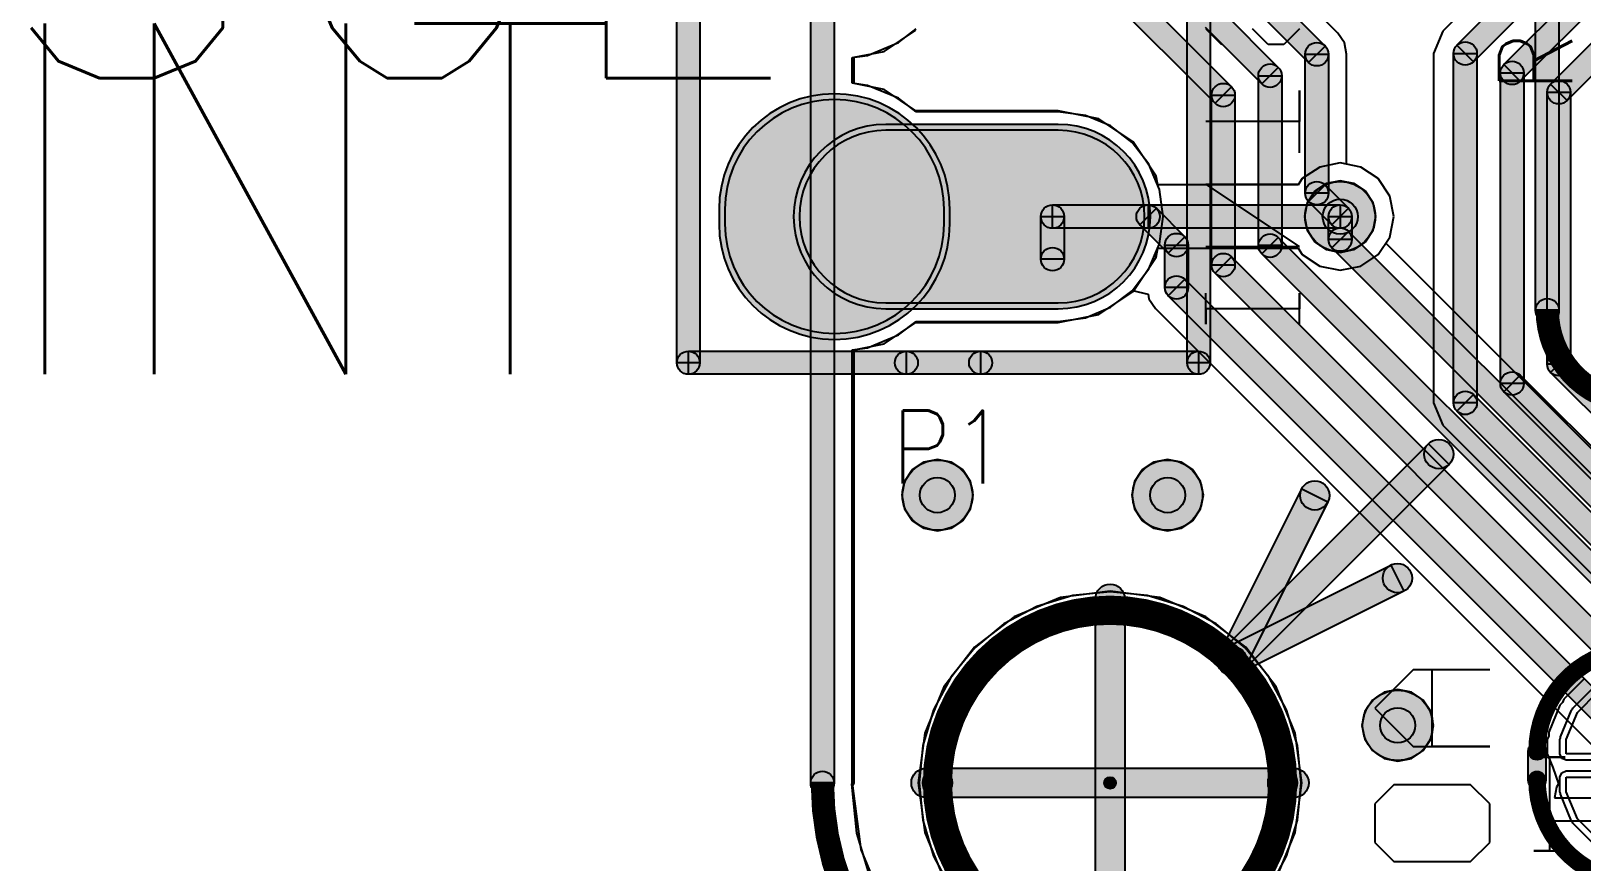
# Model space of a CAD drawing. Header units: millimetres. Extents: x -4 to 157, y -60 to 103.
# Drawn here: x -3.3 to 49.8, y -17.1 to 11.3 of the extents above; entities that cross this region are included whole.
import ezdxf

# ---------------------------------------------------------------- set-up
doc = ezdxf.new("R2010")
doc.units = ezdxf.units.MM
for name, color, linetype, true_color in [('BottomLayer', 5, 'Continuous', 0x0000ff), ('BottomOverlay', 7, 'Continuous', 0x999900), ('BottomSolder', 6, 'Continuous', 0xff00ff), ('KeepOutLayer', 6, 'Continuous', 0xff00ff), ('Mechanical17', 7, 'Continuous', 0x7f7f00), ('Mechanical18', 7, 'Continuous', 0x7f7f00), ('MidLayer1', 7, 'Continuous', 0x7f0000), ('MidLayer2', 7, 'Continuous', 0x3f7f00), ('MultiLayer', 7, 'Continuous', 0xc0c0c0), ('TopLayer', 1, 'Continuous', 0xff0000), ('TopOverlay', 2, 'Continuous', 0xffff00), ('TopSolder', 7, 'Continuous', 0x7f007f)]:
    doc.layers.add(name, color=color, linetype=linetype, true_color=true_color)
doc.styles.add('textstyle18', font='standard')
doc.styles.add('textstyle30', font='standard')
doc.styles.add('textstyle51', font='standard')
doc.styles.add('textstyle54', font='standard')

msp = doc.modelspace()

# ---------------------------------------------------------------- hatches: boundary and pattern name
at = {"layer": 'BottomLayer', "true_color": 0x0000ff}
for points in [[(46.067, 10.295), (45.501, 10.86), (49.038, 14.397), (49.603, 13.831)], [(47.667, 9.632), (47.101, 10.198), (49.9, 12.997), (50.466, 12.431)], [(49.267, 8.969), (48.701, 9.535), (50.763, 11.597), (51.329, 11.031)], [(46.184, -1.372), (45.384, -1.372), (45.384, 10.577), (46.184, 10.577)], [(47.784, -0.71), (46.984, -0.71), (46.984, 9.915), (47.784, 9.915)], [(49.384, -0.047), (48.584, -0.047), (48.584, 9.252), (49.384, 9.252)], [(31.661, 4.6), (31.661, 5.4), (41.504, 5.4), (41.504, 4.6)], [(48.701, -0.33), (49.267, 0.236), (58.837, -9.334), (58.271, -9.9)], [(47.101, -0.993), (47.667, -0.427), (59.11, -11.87), (58.544, -12.435)], [(45.501, -1.655), (46.067, -1.09), (52.023, -7.046), (51.457, -7.611)]]:
    msp.add_hatch(color=5, dxfattribs=at).paths.add_polyline_path(points, flags=0)
h = msp.add_hatch(color=5, dxfattribs=at)
edge = h.paths.add_edge_path(flags=0)
edge.add_arc((45.784, 10.577), 0.4, 0, 360)
h = msp.add_hatch(color=5, dxfattribs=at)
edge = h.paths.add_edge_path(flags=0)
edge.add_arc((45.784, 10.577), 0.4, 0, 360)
h = msp.add_hatch(color=5, dxfattribs=at)
edge = h.paths.add_edge_path(flags=0)
edge.add_arc((47.384, 9.915), 0.4, 0, 360)
h = msp.add_hatch(color=5, dxfattribs=at)
edge = h.paths.add_edge_path(flags=0)
edge.add_arc((47.384, 9.915), 0.4, 0, 360)
h = msp.add_hatch(color=5, dxfattribs=at)
edge = h.paths.add_edge_path(flags=0)
edge.add_arc((48.984, 9.252), 0.4, 0, 360)
h = msp.add_hatch(color=5, dxfattribs=at)
edge = h.paths.add_edge_path(flags=0)
edge.add_arc((48.984, 9.252), 0.4, 0, 360)
h = msp.add_hatch(color=5, dxfattribs=at)
edge = h.paths.add_edge_path(flags=0)
edge.add_arc((24.2, 5.25), 3.75, 0, 180)
edge.add_line((20.45, 5.25), (20.45, 4.75))
edge.add_arc((24.2, 4.75), 3.75, 180, 360)
edge.add_line((27.95, 4.75), (27.95, 5.25))
h = msp.add_hatch(color=5, dxfattribs=at)
edge = h.paths.add_edge_path(flags=0)
edge.add_arc((25.953, 5), 2.953, 90, 270)
edge.add_line((25.953, 2.047), (31.858, 2.047))
edge.add_arc((31.858, 5), 2.953, 270, 450)
edge.add_line((31.858, 7.953), (25.953, 7.953))
h = msp.add_hatch(color=5, dxfattribs=at)
edge = h.paths.add_edge_path(flags=0)
edge.add_arc((41.504, 5), 1.2, 0, 360)
h = msp.add_hatch(color=5, dxfattribs=at)
edge = h.paths.add_edge_path(flags=0)
edge.add_arc((31.661, 5), 0.4, 0, 360)
h = msp.add_hatch(color=5, dxfattribs=at)
edge = h.paths.add_edge_path(flags=0)
edge.add_arc((41.504, 5), 0.4, 0, 360)
h = msp.add_hatch(color=5, dxfattribs=at)
edge = h.paths.add_edge_path(flags=0)
edge.add_arc((48.984, -0.047), 0.4, 0, 360)
h = msp.add_hatch(color=5, dxfattribs=at)
edge = h.paths.add_edge_path(flags=0)
edge.add_arc((48.984, -0.047), 0.4, 0, 360)
h = msp.add_hatch(color=5, dxfattribs=at)
edge = h.paths.add_edge_path(flags=0)
edge.add_arc((47.384, -0.71), 0.4, 0, 360)
h = msp.add_hatch(color=5, dxfattribs=at)
edge = h.paths.add_edge_path(flags=0)
edge.add_arc((47.384, -0.71), 0.4, 0, 360)
h = msp.add_hatch(color=5, dxfattribs=at)
edge = h.paths.add_edge_path(flags=0)
edge.add_arc((45.784, -1.372), 0.4, 0, 360)
h = msp.add_hatch(color=5, dxfattribs=at)
edge = h.paths.add_edge_path(flags=0)
edge.add_arc((45.784, -1.372), 0.4, 0, 360)
h = msp.add_hatch(color=5, dxfattribs=at)
edge = h.paths.add_edge_path(flags=0)
edge.add_arc((27.724, -4.528), 1.2, 0, 360)
h = msp.add_hatch(color=5, dxfattribs=at)
edge = h.paths.add_edge_path(flags=0)
edge.add_arc((35.598, -4.528), 1.2, 0, 360)
h = msp.add_hatch(color=5, dxfattribs=at)
edge = h.paths.add_edge_path(flags=0)
edge.add_arc((43.472, -12.402), 1.2, 0, 360)
at = {"layer": 'BottomOverlay', "true_color": 0x999900}
h = msp.add_hatch(color=54, dxfattribs=at)
edge = h.paths.add_edge_path(flags=0)
edge.add_arc((48.24, -13.279), 0.3, 0, 360)
h = msp.add_hatch(color=54, dxfattribs=at)
edge = h.paths.add_edge_path(flags=0)
edge.add_arc((48.24, -13.279), 0.3, 0, 360)
msp.add_hatch(color=54, dxfattribs=at).paths.add_polyline_path([(48.54, -14.279), (47.94, -14.279), (47.94, -13.279), (48.54, -13.279)], flags=0)
h = msp.add_hatch(color=54, dxfattribs=at)
edge = h.paths.add_edge_path(flags=0)
edge.add_arc((48.24, -14.279), 0.3, 0, 360)
h = msp.add_hatch(color=54, dxfattribs=at)
edge = h.paths.add_edge_path(flags=0)
edge.add_arc((48.24, -14.279), 0.3, 0, 360)
at = {"layer": 'BottomSolder', "true_color": 0xff00ff}
h = msp.add_hatch(color=6, dxfattribs=at)
edge = h.paths.add_edge_path(flags=0)
edge.add_arc((24.2, 5.25), 3.95, 0, 180)
edge.add_line((20.25, 5.25), (20.25, 4.75))
edge.add_arc((24.2, 4.75), 3.95, 180, 360)
edge.add_line((28.15, 4.75), (28.15, 5.25))
h = msp.add_hatch(color=6, dxfattribs=at)
edge = h.paths.add_edge_path(flags=0)
edge.add_arc((25.953, 5), 3.153, 90, 270)
edge.add_line((25.953, 1.847), (31.858, 1.847))
edge.add_arc((31.858, 5), 3.153, 270, 450)
edge.add_line((31.858, 8.153), (25.953, 8.153))
h = msp.add_hatch(color=6, dxfattribs=at)
edge = h.paths.add_edge_path(flags=0)
edge.add_arc((33.63, -14.37), 0.2, 0, 360)
at = {"layer": 'KeepOutLayer', "true_color": 0xff00ff}
msp.add_hatch(color=6, dxfattribs=at).paths.add_polyline_path([(24.187, -14.37), (23.387, -14.37), (23.387, 64.37), (24.187, 64.37)], flags=0)
h = msp.add_hatch(color=6, dxfattribs=at)
edge = h.paths.add_edge_path(flags=0)
edge.add_arc((23.787, -14.37), 0.4, 0, 360)
h = msp.add_hatch(color=6, dxfattribs=at)
edge = h.paths.add_edge_path(flags=0)
edge.add_arc((23.787, -14.37), 0.4, 0, 360)
at = {"layer": 'Mechanical18', "true_color": 0x7f7f00}
h = msp.add_hatch(color=56, dxfattribs=at)
edge = h.paths.add_edge_path(flags=0)
edge.add_arc((44.877, -3.123), 0.5, 0, 360)
for points in [[(38.159, -10.548), (37.452, -9.841), (44.523, -2.77), (45.23, -3.477)], [(38.253, -10.418), (37.359, -9.971), (40.187, -4.314), (41.081, -4.761)], [(38.029, -10.641), (37.582, -9.747), (43.239, -6.919), (43.686, -7.813)], [(34.13, -20.669), (33.13, -20.669), (33.13, -8.071), (34.13, -8.071)], [(27.331, -14.87), (27.331, -13.87), (39.929, -13.87), (39.929, -14.87)]]:
    msp.add_hatch(color=56, dxfattribs=at).paths.add_polyline_path(points, flags=0)
h = msp.add_hatch(color=56, dxfattribs=at)
edge = h.paths.add_edge_path(flags=0)
edge.add_arc((40.634, -4.537), 0.5, 0, 360)
h = msp.add_hatch(color=56, dxfattribs=at)
edge = h.paths.add_edge_path(flags=0)
edge.add_arc((43.463, -7.366), 0.5, 0, 360)
h = msp.add_hatch(color=56, dxfattribs=at)
edge = h.paths.add_edge_path(flags=0)
edge.add_arc((33.63, -8.071), 0.5, 0, 360)
h = msp.add_hatch(color=56, dxfattribs=at)
edge = h.paths.add_edge_path(flags=0)
edge.add_arc((37.806, -10.194), 0.5, 0, 360)
h = msp.add_hatch(color=56, dxfattribs=at)
edge = h.paths.add_edge_path(flags=0)
edge.add_arc((37.806, -10.194), 0.5, 0, 360)
h = msp.add_hatch(color=56, dxfattribs=at)
edge = h.paths.add_edge_path(flags=0)
edge.add_arc((37.806, -10.194), 0.5, 0, 360)
h = msp.add_hatch(color=56, dxfattribs=at)
edge = h.paths.add_edge_path(flags=0)
edge.add_arc((27.331, -14.37), 0.5, 0, 360)
h = msp.add_hatch(color=56, dxfattribs=at)
edge = h.paths.add_edge_path(flags=0)
edge.add_arc((27.724, -14.37), 0.5, 0, 360)
h = msp.add_hatch(color=56, dxfattribs=at)
edge = h.paths.add_edge_path(flags=0)
edge.add_arc((39.535, -14.37), 0.5, 0, 360)
h = msp.add_hatch(color=56, dxfattribs=at)
edge = h.paths.add_edge_path(flags=0)
edge.add_arc((39.929, -14.37), 0.5, 0, 360)
at = {"layer": 'MidLayer1', "true_color": 0x7f0000}
h = msp.add_hatch(color=16, dxfattribs=at)
edge = h.paths.add_edge_path(flags=0)
edge.add_arc((24.2, 5.25), 3.75, 0, 180)
edge.add_line((20.45, 5.25), (20.45, 4.75))
edge.add_arc((24.2, 4.75), 3.75, 180, 360)
edge.add_line((27.95, 4.75), (27.95, 5.25))
h = msp.add_hatch(color=16, dxfattribs=at)
edge = h.paths.add_edge_path(flags=0)
edge.add_arc((25.953, 5), 2.953, 90, 270)
edge.add_line((25.953, 2.047), (31.858, 2.047))
edge.add_arc((31.858, 5), 2.953, 270, 450)
edge.add_line((31.858, 7.953), (25.953, 7.953))
h = msp.add_hatch(color=16, dxfattribs=at)
edge = h.paths.add_edge_path(flags=0)
edge.add_arc((41.504, 5), 0.6, 0, 360)
h = msp.add_hatch(color=16, dxfattribs=at)
edge = h.paths.add_edge_path(flags=0)
edge.add_arc((27.724, -4.528), 1.2, 0, 360)
h = msp.add_hatch(color=16, dxfattribs=at)
edge = h.paths.add_edge_path(flags=0)
edge.add_arc((35.598, -4.528), 1.2, 0, 360)
h = msp.add_hatch(color=16, dxfattribs=at)
edge = h.paths.add_edge_path(flags=0)
edge.add_arc((43.472, -12.402), 1.2, 0, 360)
at = {"layer": 'MidLayer2', "true_color": 0x3f7f00}
h = msp.add_hatch(color=76, dxfattribs=at)
edge = h.paths.add_edge_path(flags=0)
edge.add_arc((24.2, 5.25), 3.75, 0, 180)
edge.add_line((20.45, 5.25), (20.45, 4.75))
edge.add_arc((24.2, 4.75), 3.75, 180, 360)
edge.add_line((27.95, 4.75), (27.95, 5.25))
h = msp.add_hatch(color=76, dxfattribs=at)
edge = h.paths.add_edge_path(flags=0)
edge.add_arc((25.953, 5), 2.953, 90, 270)
edge.add_line((25.953, 2.047), (31.858, 2.047))
edge.add_arc((31.858, 5), 2.953, 270, 450)
edge.add_line((31.858, 7.953), (25.953, 7.953))
h = msp.add_hatch(color=76, dxfattribs=at)
edge = h.paths.add_edge_path(flags=0)
edge.add_arc((41.504, 5), 0.6, 0, 360)
h = msp.add_hatch(color=76, dxfattribs=at)
edge = h.paths.add_edge_path(flags=0)
edge.add_arc((27.724, -4.528), 0.6, 0, 360)
h = msp.add_hatch(color=76, dxfattribs=at)
edge = h.paths.add_edge_path(flags=0)
edge.add_arc((35.598, -4.528), 0.6, 0, 360)
h = msp.add_hatch(color=76, dxfattribs=at)
edge = h.paths.add_edge_path(flags=0)
edge.add_arc((43.472, -12.402), 0.6, 0, 360)
at = {"layer": 'MultiLayer', "true_color": 0xc0c0c0}
h = msp.add_hatch(color=9, dxfattribs=at)
edge = h.paths.add_edge_path(flags=0)
edge.add_arc((24.2, 5.25), 3.75, 0, 180)
edge.add_line((20.45, 5.25), (20.45, 4.75))
edge.add_arc((24.2, 4.75), 3.75, 180, 360)
edge.add_line((27.95, 4.75), (27.95, 5.25))
h = msp.add_hatch(color=9, dxfattribs=at)
edge = h.paths.add_edge_path(flags=0)
edge.add_arc((25.953, 5), 2.953, 90, 270)
edge.add_line((25.953, 2.047), (31.858, 2.047))
edge.add_arc((31.858, 5), 2.953, 270, 450)
edge.add_line((31.858, 7.953), (25.953, 7.953))
at = {"layer": 'TopLayer', "true_color": 0xff0000}
for points in [[(31.379, 14.717), (31.944, 15.283), (37.787, 9.44), (37.221, 8.875)], [(38.598, 12.092), (39.164, 12.657), (40.987, 10.834), (40.421, 10.269)], [(36.89, 11.468), (37.456, 12.034), (39.387, 10.103), (38.821, 9.537)], [(41.104, 5.8), (40.304, 5.8), (40.304, 10.552), (41.104, 10.552)], [(39.504, 4.006), (38.704, 4.006), (38.704, 9.82), (39.504, 9.82)], [(37.904, 3.343), (37.104, 3.343), (37.104, 9.157), (37.904, 9.157)], [(40.421, 5.517), (40.987, 6.083), (41.787, 5.283), (41.221, 4.717)], [(31.661, 4.6), (31.661, 5.4), (34.931, 5.4), (34.931, 4.6)], [(32.061, 3.545), (31.261, 3.545), (31.261, 5), (32.061, 5)], [(34.648, 4.717), (35.214, 5.283), (36.187, 4.31), (35.621, 3.744)], [(41.904, 4.213), (41.104, 4.213), (41.104, 5), (41.904, 5)], [(38.821, 3.723), (39.387, 4.289), (58.575, -14.9), (58.01, -15.466)], [(41.221, 3.93), (41.787, 4.495), (59.582, -13.3), (59.016, -13.866)], [(36.304, 2.576), (35.504, 2.576), (35.504, 4.027), (36.304, 4.027)], [(37.221, 3.06), (37.787, 3.626), (57.913, -16.5), (57.347, -17.066)], [(35.621, 2.293), (36.187, 2.859), (53.283, -14.237), (52.717, -14.803)]]:
    msp.add_hatch(color=1, dxfattribs=at).paths.add_polyline_path(points, flags=0)
h = msp.add_hatch(color=1, dxfattribs=at)
edge = h.paths.add_edge_path(flags=0)
edge.add_arc((40.704, 10.552), 0.4, 0, 360)
h = msp.add_hatch(color=1, dxfattribs=at)
edge = h.paths.add_edge_path(flags=0)
edge.add_arc((40.704, 10.552), 0.4, 0, 360)
h = msp.add_hatch(color=1, dxfattribs=at)
edge = h.paths.add_edge_path(flags=0)
edge.add_arc((39.104, 9.82), 0.4, 0, 360)
h = msp.add_hatch(color=1, dxfattribs=at)
edge = h.paths.add_edge_path(flags=0)
edge.add_arc((39.104, 9.82), 0.4, 0, 360)
h = msp.add_hatch(color=1, dxfattribs=at)
edge = h.paths.add_edge_path(flags=0)
edge.add_arc((37.504, 9.157), 0.4, 0, 360)
h = msp.add_hatch(color=1, dxfattribs=at)
edge = h.paths.add_edge_path(flags=0)
edge.add_arc((37.504, 9.157), 0.4, 0, 360)
h = msp.add_hatch(color=1, dxfattribs=at)
edge = h.paths.add_edge_path(flags=0)
edge.add_arc((24.2, 5.25), 3.75, 0, 180)
edge.add_line((20.45, 5.25), (20.45, 4.75))
edge.add_arc((24.2, 4.75), 3.75, 180, 360)
edge.add_line((27.95, 4.75), (27.95, 5.25))
h = msp.add_hatch(color=1, dxfattribs=at)
edge = h.paths.add_edge_path(flags=0)
edge.add_arc((25.953, 5), 2.953, 90, 270)
edge.add_line((25.953, 2.047), (31.858, 2.047))
edge.add_arc((31.858, 5), 2.953, 270, 450)
edge.add_line((31.858, 7.953), (25.953, 7.953))
h = msp.add_hatch(color=1, dxfattribs=at)
edge = h.paths.add_edge_path(flags=0)
edge.add_arc((40.704, 5.8), 0.4, 0, 360)
h = msp.add_hatch(color=1, dxfattribs=at)
edge = h.paths.add_edge_path(flags=0)
edge.add_arc((40.704, 5.8), 0.4, 0, 360)
h = msp.add_hatch(color=1, dxfattribs=at)
edge = h.paths.add_edge_path(flags=0)
edge.add_arc((41.504, 5), 1.2, 0, 360)
h = msp.add_hatch(color=1, dxfattribs=at)
edge = h.paths.add_edge_path(flags=0)
edge.add_arc((31.661, 5), 0.4, 0, 360)
h = msp.add_hatch(color=1, dxfattribs=at)
edge = h.paths.add_edge_path(flags=0)
edge.add_arc((31.661, 5), 0.4, 0, 360)
h = msp.add_hatch(color=1, dxfattribs=at)
edge = h.paths.add_edge_path(flags=0)
edge.add_arc((34.931, 5), 0.4, 0, 360)
h = msp.add_hatch(color=1, dxfattribs=at)
edge = h.paths.add_edge_path(flags=0)
edge.add_arc((34.931, 5), 0.4, 0, 360)
h = msp.add_hatch(color=1, dxfattribs=at)
edge = h.paths.add_edge_path(flags=0)
edge.add_arc((41.504, 5), 0.4, 0, 360)
h = msp.add_hatch(color=1, dxfattribs=at)
edge = h.paths.add_edge_path(flags=0)
edge.add_arc((41.504, 5), 0.4, 0, 360)
h = msp.add_hatch(color=1, dxfattribs=at)
edge = h.paths.add_edge_path(flags=0)
edge.add_arc((35.904, 4.027), 0.4, 0, 360)
h = msp.add_hatch(color=1, dxfattribs=at)
edge = h.paths.add_edge_path(flags=0)
edge.add_arc((35.904, 4.027), 0.4, 0, 360)
h = msp.add_hatch(color=1, dxfattribs=at)
edge = h.paths.add_edge_path(flags=0)
edge.add_arc((39.104, 4.006), 0.4, 0, 360)
h = msp.add_hatch(color=1, dxfattribs=at)
edge = h.paths.add_edge_path(flags=0)
edge.add_arc((39.104, 4.006), 0.4, 0, 360)
h = msp.add_hatch(color=1, dxfattribs=at)
edge = h.paths.add_edge_path(flags=0)
edge.add_arc((41.504, 4.213), 0.4, 0, 360)
h = msp.add_hatch(color=1, dxfattribs=at)
edge = h.paths.add_edge_path(flags=0)
edge.add_arc((41.504, 4.213), 0.4, 0, 360)
h = msp.add_hatch(color=1, dxfattribs=at)
edge = h.paths.add_edge_path(flags=0)
edge.add_arc((31.661, 3.545), 0.4, 0, 360)
h = msp.add_hatch(color=1, dxfattribs=at)
edge = h.paths.add_edge_path(flags=0)
edge.add_arc((37.504, 3.343), 0.4, 0, 360)
h = msp.add_hatch(color=1, dxfattribs=at)
edge = h.paths.add_edge_path(flags=0)
edge.add_arc((37.504, 3.343), 0.4, 0, 360)
h = msp.add_hatch(color=1, dxfattribs=at)
edge = h.paths.add_edge_path(flags=0)
edge.add_arc((35.904, 2.576), 0.4, 0, 360)
h = msp.add_hatch(color=1, dxfattribs=at)
edge = h.paths.add_edge_path(flags=0)
edge.add_arc((35.904, 2.576), 0.4, 0, 360)
h = msp.add_hatch(color=1, dxfattribs=at)
edge = h.paths.add_edge_path(flags=0)
edge.add_arc((27.724, -4.528), 1.2, 0, 360)
h = msp.add_hatch(color=1, dxfattribs=at)
edge = h.paths.add_edge_path(flags=0)
edge.add_arc((35.598, -4.528), 1.2, 0, 360)
h = msp.add_hatch(color=1, dxfattribs=at)
edge = h.paths.add_edge_path(flags=0)
edge.add_arc((43.472, -12.402), 1.2, 0, 360)
at = {"layer": 'TopOverlay', "true_color": 0xffff00}
for points in [[(19.594, 0), (18.806, 0), (18.806, 50), (19.594, 50)], [(37.055, 0), (36.268, 0), (36.268, 50), (37.055, 50)], [(48.991, 1.796), (48.191, 1.796), (48.191, 13.976), (48.991, 13.976)], [(19.2, -0.394), (19.2, 0.394), (29.2, 0.394), (29.2, -0.394)], [(26.661, -0.394), (26.661, 0.394), (36.661, 0.394), (36.661, -0.394)]]:
    msp.add_hatch(color=2, dxfattribs=at).paths.add_polyline_path(points, flags=0)
h = msp.add_hatch(color=2, dxfattribs=at)
edge = h.paths.add_edge_path(flags=0)
edge.add_arc((48.591, 1.796), 0.4, 0, 360)
h = msp.add_hatch(color=2, dxfattribs=at)
edge = h.paths.add_edge_path(flags=0)
edge.add_arc((48.591, 1.796), 0.4, 0, 360)
h = msp.add_hatch(color=2, dxfattribs=at)
edge = h.paths.add_edge_path(flags=0)
edge.add_arc((19.2, 0), 0.394, 0, 360)
h = msp.add_hatch(color=2, dxfattribs=at)
edge = h.paths.add_edge_path(flags=0)
edge.add_arc((19.2, 0), 0.394, 0, 360)
h = msp.add_hatch(color=2, dxfattribs=at)
edge = h.paths.add_edge_path(flags=0)
edge.add_arc((26.661, 0), 0.394, 0, 360)
h = msp.add_hatch(color=2, dxfattribs=at)
edge = h.paths.add_edge_path(flags=0)
edge.add_arc((29.2, 0), 0.394, 0, 360)
h = msp.add_hatch(color=2, dxfattribs=at)
edge = h.paths.add_edge_path(flags=0)
edge.add_arc((36.661, 0), 0.394, 0, 360)
h = msp.add_hatch(color=2, dxfattribs=at)
edge = h.paths.add_edge_path(flags=0)
edge.add_arc((36.661, 0), 0.394, 0, 360)
at = {"layer": 'TopSolder', "true_color": 0x7f007f}
h = msp.add_hatch(color=216, dxfattribs=at)
edge = h.paths.add_edge_path(flags=0)
edge.add_arc((24.2, 5.25), 3.95, 0, 180)
edge.add_line((20.25, 5.25), (20.25, 4.75))
edge.add_arc((24.2, 4.75), 3.95, 180, 360)
edge.add_line((28.15, 4.75), (28.15, 5.25))
h = msp.add_hatch(color=216, dxfattribs=at)
edge = h.paths.add_edge_path(flags=0)
edge.add_arc((25.953, 5), 3.153, 90, 270)
edge.add_line((25.953, 1.847), (31.858, 1.847))
edge.add_arc((31.858, 5), 3.153, 270, 450)
edge.add_line((31.858, 8.153), (25.953, 8.153))
h = msp.add_hatch(color=216, dxfattribs=at)
edge = h.paths.add_edge_path(flags=0)
edge.add_arc((33.63, -14.37), 0.2, 0, 360)

# ---------------------------------------------------------------- linework, layer by layer
at = {"layer": 'BottomLayer'}
for p, q in [((48.555, 14.879), (45.019, 11.343)), ((25.897, 10.652), (26.983, 11.378)), ((45.019, 11.343), (44.702, 10.577)), ((24.87, 10.448), (25.897, 10.652)), ((24.87, 9.552), (24.87, 10.448)), ((44.702, 10.577), (44.702, 10.577)), ((44.702, 10.577), (44.702, -1.372)), ((25.897, 9.348), (24.87, 9.552)), ((26.983, 8.622), (25.897, 9.348)), ((31.858, 8.622), (26.983, 8.622)), ((33.244, 8.347), (31.858, 8.622)), ((34.42, 7.561), (33.244, 8.347)), ((35.205, 6.386), (34.42, 7.561)), ((35.265, 6.082), (35.205, 6.386)), ((40.802, 6.696), (40.206, 6.298)), ((41.504, 6.835), (40.802, 6.696)), ((42.206, 6.696), (41.504, 6.835)), ((42.802, 6.298), (42.206, 6.696)), ((40.062, 6.082), (35.265, 6.082)), ((40.206, 6.298), (40.062, 6.082)), ((43.2, 5.702), (42.802, 6.298)), ((43.339, 5), (43.2, 5.702)), ((43.2, 4.298), (43.339, 5)), ((42.802, 3.702), (43.2, 4.298)), ((35.205, 3.614), (35.265, 3.918)), ((35.265, 3.918), (40.062, 3.918)), ((40.062, 3.918), (40.206, 3.702)), ((34.42, 2.439), (35.205, 3.614)), ((40.206, 3.702), (40.802, 3.304)), ((40.802, 3.304), (41.504, 3.165)), ((41.504, 3.165), (42.206, 3.304)), ((42.206, 3.304), (42.802, 3.702)), ((33.244, 1.653), (34.42, 2.439)), ((31.858, 1.378), (33.244, 1.653)), ((25.897, 0.652), (26.983, 1.378)), ((26.983, 1.378), (31.858, 1.378)), ((24.87, 0.448), (25.897, 0.652)), ((24.87, -14.37), (24.87, 0.448)), ((44.702, -1.372), (44.702, -1.372)), ((44.702, -1.372), (45.019, -2.138)), ((45.019, -2.138), (50.658, -7.777)), ((33.63, -7.808), (31.932, -8.032)), ((35.328, -8.032), (33.63, -7.808)), ((31.932, -8.032), (30.349, -8.688)), ((36.911, -8.688), (35.328, -8.032)), ((30.349, -8.688), (28.99, -9.73)), ((38.27, -9.73), (36.911, -8.688)), ((28.99, -9.73), (27.947, -11.089)), ((39.312, -11.089), (38.27, -9.73)), ((27.947, -11.089), (27.292, -12.672)), ((39.968, -12.672), (39.312, -11.089)), ((49.865, -10.801), (49.162, -11.504)), ((49.112, -11.623), (49.021, -11.715)), ((49.162, -11.504), (49.112, -11.623)), ((49.621, -11.963), (50.324, -11.26)), ((49.021, -11.715), (48.64, -12.634)), ((49.24, -12.882), (49.621, -11.963)), ((27.292, -12.672), (27.068, -14.37)), ((40.192, -14.37), (39.968, -12.672)), ((48.64, -12.634), (48.64, -12.763)), ((48.64, -12.763), (48.591, -12.882)), ((48.591, -12.882), (48.591, -13.38)), ((49.24, -13.38), (49.24, -12.882)), ((48.591, -13.38), (48.677, -13.587)), ((48.677, -13.587), (48.781, -13.839)), ((54.24, -13.379), (49.24, -13.38)), ((48.781, -13.839), (48.781, -13.839)), ((48.781, -13.839), (48.979, -14.405)), ((49.24, -14.18), (49.24, -14.179)), ((49.24, -14.179), (54.24, -14.179)), ((49.24, -14.677), (49.24, -14.18)), ((24.826, -14.476), (24.87, -14.37)), ((25.112, -16.652), (24.826, -14.476)), ((27.068, -14.37), (27.292, -16.068)), ((39.968, -16.068), (40.192, -14.37)), ((48.903, -14.519), (48.832, -14.879)), ((48.979, -14.405), (48.903, -14.519)), ((49.621, -15.596), (49.24, -14.677)), ((48.832, -14.879), (51.74, -14.879)), ((51.34, -15.679), (48.832, -15.679)), ((48.832, -15.679), (48.903, -16.04)), ((50.324, -16.299), (49.621, -15.596)), ((27.292, -16.068), (27.947, -17.651)), ((39.312, -17.651), (39.968, -16.068)), ((48.903, -16.04), (49.334, -16.685)), ((25.993, -18.779), (25.112, -16.652)), ((49.334, -16.685), (49.979, -17.116))]:
    msp.add_line(p, q, dxfattribs=at)
at = {"layer": 'BottomLayer', "color": 5, "true_color": 0x0000ff}
for p, q in [((45.501, 10.86), (49.038, 14.397)), ((49.603, 13.831), (46.067, 10.295)), ((47.101, 10.198), (49.9, 12.997)), ((50.466, 12.431), (47.667, 9.632)), ((48.701, 9.535), (50.763, 11.597)), ((46.067, 10.295), (45.501, 10.86)), ((51.329, 11.031), (49.267, 8.969)), ((45.384, -1.372), (45.384, 10.577)), ((45.384, 10.577), (46.184, 10.577)), ((46.184, 10.577), (46.184, -1.372)), ((47.667, 9.632), (47.101, 10.198)), ((46.984, -0.71), (46.984, 9.915)), ((46.984, 9.915), (47.784, 9.915)), ((47.784, 9.915), (47.784, -0.71)), ((48.584, -0.047), (48.584, 9.252)), ((48.584, 9.252), (49.384, 9.252)), ((49.267, 8.969), (48.701, 9.535)), ((49.384, 9.252), (49.384, -0.047)), ((31.858, 7.953), (25.953, 7.953)), ((31.661, 4.6), (31.661, 5.4)), ((31.661, 5.4), (41.504, 5.4)), ((41.504, 5.4), (41.504, 4.6)), ((20.45, 5.25), (20.45, 4.75)), ((27.95, 4.75), (27.95, 5.25)), ((41.504, 4.6), (31.661, 4.6)), ((25.953, 2.047), (31.858, 2.047)), ((48.701, -0.33), (49.267, 0.236)), ((49.267, 0.236), (58.837, -9.334)), ((47.101, -0.993), (47.667, -0.427)), ((47.667, -0.427), (59.11, -11.87)), ((49.384, -0.047), (48.584, -0.047)), ((58.271, -9.9), (48.701, -0.33)), ((47.784, -0.71), (46.984, -0.71)), ((58.544, -12.435), (47.101, -0.993)), ((46.184, -1.372), (45.384, -1.372)), ((45.501, -1.655), (46.067, -1.09)), ((46.067, -1.09), (52.023, -7.046)), ((51.457, -7.611), (45.501, -1.655))]:
    msp.add_line(p, q, dxfattribs=at)
at = {"layer": 'BottomLayer'}
for centre in [(45.784, 10.577), (45.784, 10.577), (47.384, 9.915), (47.384, 9.915), (48.984, 9.252), (48.984, 9.252), (31.661, 5), (41.504, 5), (48.984, -0.047), (48.984, -0.047), (47.384, -0.71), (47.384, -0.71), (45.784, -1.372), (45.784, -1.372)]:
    msp.add_circle(centre, 0.4, dxfattribs=at)
at = {"layer": 'BottomLayer', "color": 5, "true_color": 0x0000ff}
for centre in [(41.504, 5), (27.724, -4.528), (35.598, -4.528), (43.472, -12.402)]:
    msp.add_circle(centre, 1.2, dxfattribs=at)
for centre, radius, start, end in [((24.2, 5.25), 3.75, 0, 180), ((25.953, 5), 2.953, 90, 270), ((31.858, 5), 2.953, 270, 90), ((24.2, 4.75), 3.75, 180, 0)]:
    msp.add_arc(centre, radius, start, end, dxfattribs=at)
at = {"layer": 'BottomOverlay'}
for p, q in [((36.908, 11.425), (37.441, 10.891)), ((39.041, 10.891), (38.507, 11.425)), ((40.107, 11.425), (39.574, 10.891)), ((39.574, 10.891), (39.041, 10.891)), ((40.107, 7.18), (40.107, 9.313)), ((40.107, 9.313), (40.107, 8.247)), ((40.107, 8.247), (36.908, 8.247)), ((40.107, 3.981), (36.908, 6.114)), ((36.908, 6.114), (40.107, 6.114)), ((36.908, 3.981), (40.107, 3.981)), ((36.908, 1.315), (36.908, 2.382)), ((40.107, 1.315), (40.107, 2.382)), ((40.107, 2.382), (40.107, 1.849)), ((40.107, 1.849), (36.908, 1.849)), ((36.908, 1.849), (36.908, 1.315)), ((43.998, -10.5), (42.686, -11.812)), ((46.621, -10.5), (43.998, -10.5)), ((44.654, -13.124), (44.654, -10.5)), ((42.686, -11.812), (43.998, -13.124)), ((43.998, -13.124), (46.621, -13.124)), ((46.621, -13.124), (44.654, -13.124)), ((43.342, -14.435), (42.686, -15.091)), ((45.965, -14.435), (43.342, -14.435)), ((46.621, -15.091), (45.965, -14.435)), ((42.686, -15.091), (42.686, -16.403)), ((46.621, -16.403), (46.621, -15.091)), ((42.686, -16.403), (43.342, -17.059)), ((45.965, -17.059), (46.621, -16.403)), ((43.342, -17.059), (45.965, -17.059))]:
    msp.add_line(p, q, dxfattribs=at)
at = {"layer": 'BottomOverlay', "color": 54, "true_color": 0x999900}
for p, q in [((47.94, -14.279), (47.94, -13.279)), ((47.94, -13.279), (48.54, -13.279)), ((48.54, -13.279), (48.54, -14.279)), ((48.54, -14.279), (47.94, -14.279))]:
    msp.add_line(p, q, dxfattribs=at)
at = {"layer": 'BottomOverlay'}
for points in [[(48.24, -13.279, 0.6, 0.6, -0.414214), (51.74, -9.779, 0.6, 0.6, 0)], [(51.74, -17.779, 0.6, 0.6, -0.414214), (48.24, -14.279, 0.6, 0.6, 0)]]:
    msp.add_lwpolyline(points, format="xyseb", dxfattribs=at)
for centre in [(48.24, -13.279), (48.24, -13.279), (48.24, -14.279), (48.24, -14.279)]:
    msp.add_circle(centre, 0.3, dxfattribs=at)
at = {"layer": 'BottomSolder', "color": 6, "true_color": 0xff00ff}
for p, q in [((31.858, 8.153), (25.953, 8.153)), ((20.25, 5.25), (20.25, 4.75)), ((28.15, 4.75), (28.15, 5.25)), ((25.953, 1.847), (31.858, 1.847))]:
    msp.add_line(p, q, dxfattribs=at)
at = {"layer": 'BottomSolder'}
for p, q in [((49.468, -11.81), (50.171, -11.107)), ((49.04, -12.799), (49.421, -11.88)), ((49.421, -11.88), (49.451, -11.85)), ((49.451, -11.85), (49.468, -11.81)), ((49.024, -12.882), (49.04, -12.842)), ((49.024, -13.38), (49.024, -12.882)), ((49.04, -12.842), (49.04, -12.799)), ((49.056, -13.458), (49.024, -13.38)), ((49.087, -13.533), (49.056, -13.458)), ((49.161, -13.563), (49.087, -13.533)), ((49.087, -13.533), (49.087, -13.533)), ((49.087, -13.533), (49.087, -13.533)), ((49.24, -13.596), (49.161, -13.563)), ((54.24, -13.596), (49.24, -13.596)), ((49.24, -13.596), (49.24, -13.596)), ((49.24, -13.596), (49.24, -13.596)), ((49.24, -13.596), (49.24, -13.596)), ((49.024, -14.179), (49.087, -14.026)), ((49.024, -14.677), (49.024, -14.179)), ((49.087, -14.026), (49.24, -13.963)), ((49.24, -13.963), (54.24, -13.963)), ((49.04, -14.717), (49.024, -14.677)), ((49.04, -14.76), (49.04, -14.717)), ((49.421, -15.678), (49.04, -14.76)), ((49.451, -15.709), (49.421, -15.678)), ((49.468, -15.749), (49.451, -15.709)), ((50.171, -16.452), (49.468, -15.749))]:
    msp.add_line(p, q, dxfattribs=at)
at = {"layer": 'BottomSolder', "color": 6, "true_color": 0xff00ff}
msp.add_circle((33.63, -14.37), 0.2, dxfattribs=at)
for centre, radius, start, end in [((24.2, 5.25), 3.95, 0, 180), ((25.953, 5), 3.153, 90, 270), ((31.858, 5), 3.153, 270, 90), ((24.2, 4.75), 3.95, 180, 0)]:
    msp.add_arc(centre, radius, start, end, dxfattribs=at)
at = {"layer": 'KeepOutLayer', "color": 6, "true_color": 0xff00ff}
for p, q in [((23.387, -14.37), (23.387, 64.37)), ((24.187, 64.37), (24.187, -14.37)), ((24.187, -14.37), (23.387, -14.37))]:
    msp.add_line(p, q, dxfattribs=at)
at = {"layer": 'KeepOutLayer'}
msp.add_lwpolyline([(33.63, -24.213, 0.8, 0.8, -0.414214), (23.787, -14.37, 0.8, 0.8, 0)], format="xyseb", dxfattribs=at)
msp.add_circle((23.787, -14.37), 0.4, dxfattribs=at)
msp.add_circle((23.787, -14.37), 0.4, dxfattribs=at)
at = {"layer": 'Mechanical18', "color": 56, "true_color": 0x7f7f00}
for p, q in [((37.452, -9.841), (44.523, -2.77)), ((44.523, -2.77), (45.23, -3.477)), ((45.23, -3.477), (38.159, -10.548)), ((37.359, -9.971), (40.187, -4.314)), ((41.081, -4.761), (38.253, -10.418)), ((40.187, -4.314), (41.081, -4.761)), ((37.582, -9.747), (43.239, -6.919)), ((43.239, -6.919), (43.686, -7.813)), ((43.686, -7.813), (38.029, -10.641)), ((33.13, -20.669), (33.13, -8.071)), ((33.13, -8.071), (34.13, -8.071)), ((34.13, -8.071), (34.13, -20.669)), ((38.253, -10.418), (37.359, -9.971)), ((38.159, -10.548), (37.452, -9.841)), ((38.029, -10.641), (37.582, -9.747)), ((27.331, -14.87), (27.331, -13.87)), ((27.331, -13.87), (39.929, -13.87)), ((39.929, -13.87), (39.929, -14.87)), ((39.929, -14.87), (27.331, -14.87))]:
    msp.add_line(p, q, dxfattribs=at)
at = {"layer": 'Mechanical18'}
msp.add_lwpolyline([(39.535, -14.37, 1, 1, 1), (27.724, -14.37, 1, 1, 1)], format="xyseb", close=True, dxfattribs=at)
for centre in [(44.877, -3.123), (40.634, -4.537), (43.463, -7.366), (33.63, -8.071), (37.806, -10.194), (37.806, -10.194), (37.806, -10.194), (27.331, -14.37), (27.724, -14.37), (39.535, -14.37), (39.929, -14.37)]:
    msp.add_circle(centre, 0.5, dxfattribs=at)
at = {"layer": 'MidLayer1'}
for p, q in [((26.394, 10.95), (27.001, 11.417)), ((25.336, 10.512), (26.394, 10.95)), ((24.807, 10.442), (25.336, 10.512)), ((24.807, 9.558), (24.807, 10.442)), ((25.336, 9.488), (24.807, 9.558)), ((26.394, 9.05), (25.336, 9.488)), ((27.001, 8.583), (26.394, 9.05)), ((31.858, 8.583), (27.001, 8.583)), ((32.786, 8.461), (31.858, 8.583)), ((33.65, 8.103), (32.786, 8.461)), ((34.392, 7.534), (33.65, 8.103)), ((34.962, 6.792), (34.392, 7.534)), ((35.32, 5.927), (34.962, 6.792)), ((35.442, 5), (35.32, 5.927)), ((40.639, 5.865), (40.374, 5.468)), ((41.036, 6.13), (40.639, 5.865)), ((41.504, 6.224), (41.036, 6.13)), ((41.972, 6.13), (41.504, 6.224)), ((42.369, 5.865), (41.972, 6.13)), ((42.634, 5.468), (42.369, 5.865)), ((40.374, 5.468), (40.28, 5)), ((42.727, 5), (42.634, 5.468)), ((35.32, 4.073), (35.442, 5)), ((40.28, 5), (40.374, 4.532)), ((42.634, 4.532), (42.727, 5)), ((40.374, 4.532), (40.639, 4.135)), ((42.369, 4.135), (42.634, 4.532)), ((34.962, 3.208), (35.32, 4.073)), ((40.639, 4.135), (41.036, 3.87)), ((41.036, 3.87), (41.504, 3.776)), ((41.504, 3.776), (41.972, 3.87)), ((41.972, 3.87), (42.369, 4.135)), ((34.392, 2.466), (34.962, 3.208)), ((33.65, 1.897), (34.392, 2.466)), ((32.786, 1.539), (33.65, 1.897)), ((26.394, 0.95), (27.001, 1.417)), ((27.001, 1.417), (31.858, 1.417)), ((31.858, 1.417), (32.786, 1.539)), ((25.336, 0.512), (26.394, 0.95)), ((24.807, 0.442), (25.336, 0.512)), ((24.807, -14.37), (24.807, 0.442)), ((32.355, -7.959), (31.128, -8.331)), ((33.63, -7.833), (32.355, -7.959)), ((34.905, -7.959), (33.63, -7.833)), ((36.132, -8.331), (34.905, -7.959)), ((31.128, -8.331), (29.998, -8.935)), ((37.262, -8.935), (36.132, -8.331)), ((29.998, -8.935), (29.008, -9.748)), ((38.252, -9.748), (37.262, -8.935)), ((29.008, -9.748), (28.195, -10.738)), ((39.065, -10.738), (38.252, -9.748)), ((28.195, -10.738), (27.591, -11.868)), ((39.669, -11.868), (39.065, -10.738)), ((27.591, -11.868), (27.219, -13.095)), ((40.041, -13.095), (39.669, -11.868)), ((27.219, -13.095), (27.093, -14.37)), ((40.167, -14.37), (40.041, -13.095)), ((24.799, -14.411), (24.807, -14.37)), ((24.965, -16.094), (24.799, -14.411)), ((27.093, -14.37), (27.219, -15.645)), ((40.041, -15.645), (40.167, -14.37)), ((27.219, -15.645), (27.591, -16.872)), ((39.669, -16.872), (40.041, -15.645)), ((25.467, -17.751), (24.965, -16.094)), ((27.591, -16.872), (28.195, -18.002)), ((39.065, -18.002), (39.669, -16.872))]:
    msp.add_line(p, q, dxfattribs=at)
at = {"layer": 'MidLayer1', "color": 16, "true_color": 0x7f0000}
for p, q in [((31.858, 7.953), (25.953, 7.953)), ((20.45, 5.25), (20.45, 4.75)), ((27.95, 4.75), (27.95, 5.25)), ((25.953, 2.047), (31.858, 2.047))]:
    msp.add_line(p, q, dxfattribs=at)
for centre, radius in [((41.504, 5), 0.6), ((27.724, -4.528), 1.2), ((35.598, -4.528), 1.2), ((43.472, -12.402), 1.2)]:
    msp.add_circle(centre, radius, dxfattribs=at)
for centre, radius, start, end in [((24.2, 5.25), 3.75, 0, 180), ((25.953, 5), 2.953, 90, 270), ((31.858, 5), 2.953, 270, 90), ((24.2, 4.75), 3.75, 180, 0)]:
    msp.add_arc(centre, radius, start, end, dxfattribs=at)
at = {"layer": 'MidLayer2'}
for p, q in [((26.394, 10.95), (27.001, 11.417)), ((25.336, 10.512), (26.394, 10.95)), ((24.807, 10.442), (25.336, 10.512)), ((24.807, 9.558), (24.807, 10.442)), ((25.336, 9.488), (24.807, 9.558)), ((26.394, 9.05), (25.336, 9.488)), ((27.001, 8.583), (26.394, 9.05)), ((31.858, 8.583), (27.001, 8.583)), ((32.786, 8.461), (31.858, 8.583)), ((33.65, 8.103), (32.786, 8.461)), ((34.392, 7.534), (33.65, 8.103)), ((34.962, 6.792), (34.392, 7.534)), ((35.32, 5.927), (34.962, 6.792)), ((35.442, 5), (35.32, 5.927)), ((40.639, 5.865), (40.374, 5.468)), ((41.036, 6.13), (40.639, 5.865)), ((41.504, 6.224), (41.036, 6.13)), ((41.972, 6.13), (41.504, 6.224)), ((42.369, 5.865), (41.972, 6.13)), ((42.634, 5.468), (42.369, 5.865)), ((40.374, 5.468), (40.28, 5)), ((42.727, 5), (42.634, 5.468)), ((35.32, 4.073), (35.442, 5)), ((40.28, 5), (40.374, 4.532)), ((42.634, 4.532), (42.727, 5)), ((40.374, 4.532), (40.639, 4.135)), ((42.369, 4.135), (42.634, 4.532)), ((34.962, 3.208), (35.32, 4.073)), ((40.639, 4.135), (41.036, 3.87)), ((41.036, 3.87), (41.504, 3.776)), ((41.504, 3.776), (41.972, 3.87)), ((41.972, 3.87), (42.369, 4.135)), ((34.392, 2.466), (34.962, 3.208)), ((33.65, 1.897), (34.392, 2.466)), ((32.786, 1.539), (33.65, 1.897)), ((26.394, 0.95), (27.001, 1.417)), ((27.001, 1.417), (31.858, 1.417)), ((31.858, 1.417), (32.786, 1.539)), ((25.336, 0.512), (26.394, 0.95)), ((24.807, 0.442), (25.336, 0.512)), ((24.807, -14.37), (24.807, 0.442)), ((26.859, -3.662), (26.594, -4.059)), ((27.256, -3.397), (26.859, -3.662)), ((27.724, -3.304), (27.256, -3.397)), ((28.193, -3.397), (27.724, -3.304)), ((28.59, -3.662), (28.193, -3.397)), ((28.855, -4.059), (28.59, -3.662)), ((34.733, -3.662), (34.468, -4.059)), ((35.13, -3.397), (34.733, -3.662)), ((35.598, -3.304), (35.13, -3.397)), ((36.067, -3.397), (35.598, -3.304)), ((36.464, -3.662), (36.067, -3.397)), ((36.729, -4.059), (36.464, -3.662)), ((26.594, -4.059), (26.501, -4.528)), ((28.948, -4.528), (28.855, -4.059)), ((34.468, -4.059), (34.375, -4.528)), ((36.822, -4.528), (36.729, -4.059)), ((26.501, -4.528), (26.594, -4.996)), ((28.855, -4.996), (28.948, -4.528)), ((34.375, -4.528), (34.468, -4.996)), ((36.729, -4.996), (36.822, -4.528)), ((26.594, -4.996), (26.859, -5.393)), ((28.59, -5.393), (28.855, -4.996)), ((34.468, -4.996), (34.733, -5.393)), ((36.464, -5.393), (36.729, -4.996)), ((26.859, -5.393), (27.256, -5.658)), ((27.256, -5.658), (27.724, -5.751)), ((27.724, -5.751), (28.193, -5.658)), ((28.193, -5.658), (28.59, -5.393)), ((34.733, -5.393), (35.13, -5.658)), ((35.13, -5.658), (35.598, -5.751)), ((35.598, -5.751), (36.067, -5.658)), ((36.067, -5.658), (36.464, -5.393)), ((32.355, -7.959), (31.128, -8.331)), ((33.63, -7.833), (32.355, -7.959)), ((34.905, -7.959), (33.63, -7.833)), ((36.132, -8.331), (34.905, -7.959)), ((31.128, -8.331), (29.998, -8.935)), ((37.262, -8.935), (36.132, -8.331)), ((29.998, -8.935), (29.008, -9.748)), ((38.252, -9.748), (37.262, -8.935)), ((29.008, -9.748), (28.195, -10.738)), ((39.065, -10.738), (38.252, -9.748)), ((28.195, -10.738), (27.591, -11.868)), ((39.669, -11.868), (39.065, -10.738)), ((42.607, -11.536), (42.342, -11.933)), ((43.004, -11.271), (42.607, -11.536)), ((43.472, -11.178), (43.004, -11.271)), ((43.941, -11.271), (43.472, -11.178)), ((44.338, -11.536), (43.941, -11.271)), ((44.603, -11.933), (44.338, -11.536)), ((27.591, -11.868), (27.219, -13.095)), ((40.041, -13.095), (39.669, -11.868)), ((42.342, -11.933), (42.249, -12.402)), ((44.696, -12.402), (44.603, -11.933)), ((42.249, -12.402), (42.342, -12.87)), ((44.603, -12.87), (44.696, -12.402)), ((27.219, -13.095), (27.093, -14.37)), ((40.167, -14.37), (40.041, -13.095)), ((42.342, -12.87), (42.607, -13.267)), ((42.607, -13.267), (43.004, -13.532)), ((43.941, -13.532), (44.338, -13.267)), ((44.338, -13.267), (44.603, -12.87)), ((43.004, -13.532), (43.472, -13.625)), ((43.472, -13.625), (43.941, -13.532)), ((24.799, -14.411), (24.807, -14.37)), ((24.965, -16.094), (24.799, -14.411)), ((27.093, -14.37), (27.219, -15.645)), ((40.041, -15.645), (40.167, -14.37)), ((27.219, -15.645), (27.591, -16.872)), ((39.669, -16.872), (40.041, -15.645)), ((25.467, -17.751), (24.965, -16.094)), ((27.591, -16.872), (28.195, -18.002)), ((39.065, -18.002), (39.669, -16.872))]:
    msp.add_line(p, q, dxfattribs=at)
at = {"layer": 'MidLayer2', "color": 76, "true_color": 0x3f7f00}
for p, q in [((31.858, 7.953), (25.953, 7.953)), ((20.45, 5.25), (20.45, 4.75)), ((27.95, 4.75), (27.95, 5.25)), ((25.953, 2.047), (31.858, 2.047))]:
    msp.add_line(p, q, dxfattribs=at)
for centre in [(41.504, 5), (27.724, -4.528), (35.598, -4.528), (43.472, -12.402)]:
    msp.add_circle(centre, 0.6, dxfattribs=at)
for centre, radius, start, end in [((24.2, 5.25), 3.75, 0, 180), ((25.953, 5), 2.953, 90, 270), ((31.858, 5), 2.953, 270, 90), ((24.2, 4.75), 3.75, 180, 0)]:
    msp.add_arc(centre, radius, start, end, dxfattribs=at)
at = {"layer": 'MultiLayer', "color": 9, "true_color": 0xc0c0c0}
for p, q in [((31.858, 7.953), (25.953, 7.953)), ((20.45, 5.25), (20.45, 4.75)), ((27.95, 4.75), (27.95, 5.25)), ((25.953, 2.047), (31.858, 2.047))]:
    msp.add_line(p, q, dxfattribs=at)
for centre, radius, start, end in [((24.2, 5.25), 3.75, 0, 180), ((25.953, 5), 2.953, 90, 270), ((31.858, 5), 2.953, 270, 90), ((24.2, 4.75), 3.75, 180, 0)]:
    msp.add_arc(centre, radius, start, end, dxfattribs=at)
at = {"layer": 'TopLayer', "color": 1, "true_color": 0xff0000}
for p, q in [((31.944, 15.283), (37.787, 9.44)), ((37.221, 8.875), (31.379, 14.717)), ((39.164, 12.657), (40.987, 10.834)), ((37.456, 12.034), (39.387, 10.103)), ((40.421, 10.269), (38.598, 12.092)), ((38.821, 9.537), (36.89, 11.468)), ((40.987, 10.834), (40.421, 10.269)), ((39.387, 10.103), (38.821, 9.537)), ((40.304, 5.8), (40.304, 10.552)), ((40.304, 10.552), (41.104, 10.552)), ((41.104, 10.552), (41.104, 5.8)), ((38.704, 4.006), (38.704, 9.82)), ((38.704, 9.82), (39.504, 9.82)), ((39.504, 9.82), (39.504, 4.006)), ((37.104, 3.343), (37.104, 9.157)), ((37.104, 9.157), (37.904, 9.157)), ((37.787, 9.44), (37.221, 8.875)), ((37.904, 9.157), (37.904, 3.343)), ((31.858, 7.953), (25.953, 7.953)), ((40.421, 5.517), (40.987, 6.083)), ((40.987, 6.083), (41.787, 5.283)), ((31.661, 4.6), (31.661, 5.4)), ((31.661, 5.4), (34.931, 5.4)), ((34.931, 5.4), (34.931, 4.6)), ((41.104, 5.8), (40.304, 5.8)), ((41.221, 4.717), (40.421, 5.517)), ((20.45, 5.25), (20.45, 4.75)), ((27.95, 4.75), (27.95, 5.25)), ((31.261, 3.545), (31.261, 5)), ((31.261, 5), (32.061, 5)), ((32.061, 5), (32.061, 3.545)), ((34.648, 4.717), (35.214, 5.283)), ((35.214, 5.283), (36.187, 4.31)), ((41.104, 4.213), (41.104, 5)), ((41.104, 5), (41.904, 5)), ((41.787, 5.283), (41.221, 4.717)), ((41.904, 5), (41.904, 4.213)), ((34.931, 4.6), (31.661, 4.6)), ((35.621, 3.744), (34.648, 4.717)), ((36.187, 4.31), (35.621, 3.744)), ((38.821, 3.723), (39.387, 4.289)), ((39.387, 4.289), (58.575, -14.9)), ((41.221, 3.93), (41.787, 4.495)), ((41.787, 4.495), (59.582, -13.3)), ((35.504, 2.576), (35.504, 4.027)), ((35.504, 4.027), (36.304, 4.027)), ((36.304, 4.027), (36.304, 2.576)), ((39.504, 4.006), (38.704, 4.006)), ((58.01, -15.466), (38.821, 3.723)), ((41.904, 4.213), (41.104, 4.213)), ((59.016, -13.866), (41.221, 3.93)), ((32.061, 3.545), (31.261, 3.545)), ((37.904, 3.343), (37.104, 3.343)), ((37.221, 3.06), (37.787, 3.626)), ((37.787, 3.626), (57.913, -16.5)), ((35.621, 2.293), (36.187, 2.859)), ((36.187, 2.859), (53.283, -14.237)), ((57.347, -17.066), (37.221, 3.06)), ((36.304, 2.576), (35.504, 2.576)), ((52.717, -14.803), (35.621, 2.293)), ((25.953, 2.047), (31.858, 2.047))]:
    msp.add_line(p, q, dxfattribs=at)
at = {"layer": 'TopLayer'}
for p, q in [((41.425, 11.273), (39.901, 12.797)), ((41.646, 10.942), (41.425, 11.273)), ((41.724, 10.552), (41.646, 10.942)), ((41.724, 6.792), (41.724, 10.552)), ((42.206, 6.696), (41.724, 6.792)), ((42.802, 6.298), (42.206, 6.696)), ((43.2, 5.702), (42.802, 6.298)), ((43.339, 5), (43.2, 5.702)), ((43.2, 4.298), (43.339, 5)), ((43.064, 4.095), (43.2, 4.298)), ((59.722, -12.563), (43.064, 4.095)), ((33.65, 1.897), (34.392, 2.466)), ((34.392, 2.466), (34.395, 2.471)), ((34.395, 2.471), (34.93, 2.346)), ((34.93, 2.346), (34.962, 2.186)), ((34.962, 2.186), (35.183, 1.855)), ((32.786, 1.539), (33.65, 1.897)), ((35.183, 1.855), (51.98, -14.943)), ((26.394, 0.95), (27.001, 1.417)), ((27.001, 1.417), (31.858, 1.417)), ((31.858, 1.417), (32.786, 1.539)), ((25.336, 0.512), (26.394, 0.95)), ((24.807, 0.442), (25.336, 0.512)), ((24.807, -14.37), (24.807, 0.442)), ((32.355, -7.959), (31.128, -8.331)), ((33.63, -7.833), (32.355, -7.959)), ((34.905, -7.959), (33.63, -7.833)), ((36.132, -8.331), (34.905, -7.959)), ((31.128, -8.331), (29.998, -8.935)), ((37.262, -8.935), (36.132, -8.331)), ((29.998, -8.935), (29.008, -9.748)), ((38.252, -9.748), (37.262, -8.935)), ((29.008, -9.748), (28.195, -10.738)), ((39.065, -10.738), (38.252, -9.748)), ((28.195, -10.738), (27.591, -11.868)), ((39.669, -11.868), (39.065, -10.738)), ((27.591, -11.868), (27.219, -13.095)), ((40.041, -13.095), (39.669, -11.868)), ((27.219, -13.095), (27.093, -14.37)), ((40.167, -14.37), (40.041, -13.095)), ((24.799, -14.411), (24.807, -14.37)), ((24.965, -16.094), (24.799, -14.411)), ((27.093, -14.37), (27.219, -15.645)), ((40.041, -15.645), (40.167, -14.37)), ((27.219, -15.645), (27.591, -16.872)), ((39.669, -16.872), (40.041, -15.645)), ((25.467, -17.751), (24.965, -16.094)), ((27.591, -16.872), (28.195, -18.002)), ((39.065, -18.002), (39.669, -16.872))]:
    msp.add_line(p, q, dxfattribs=at)
for centre in [(40.704, 10.552), (40.704, 10.552), (39.104, 9.82), (39.104, 9.82), (37.504, 9.157), (37.504, 9.157), (40.704, 5.8), (40.704, 5.8), (31.661, 5), (31.661, 5), (34.931, 5), (34.931, 5), (41.504, 5), (41.504, 5), (35.904, 4.027), (35.904, 4.027), (39.104, 4.006), (39.104, 4.006), (41.504, 4.213), (41.504, 4.213), (31.661, 3.545), (37.504, 3.343), (37.504, 3.343), (35.904, 2.576), (35.904, 2.576)]:
    msp.add_circle(centre, 0.4, dxfattribs=at)
at = {"layer": 'TopLayer', "color": 1, "true_color": 0xff0000}
for centre in [(41.504, 5), (27.724, -4.528), (35.598, -4.528), (43.472, -12.402)]:
    msp.add_circle(centre, 1.2, dxfattribs=at)
for centre, radius, start, end in [((24.2, 5.25), 3.75, 0, 180), ((25.953, 5), 2.953, 90, 270), ((31.858, 5), 2.953, 270, 90), ((24.2, 4.75), 3.75, 180, 0)]:
    msp.add_arc(centre, radius, start, end, dxfattribs=at)
at = {"layer": 'TopOverlay', "color": 2, "true_color": 0xffff00}
for p, q in [((18.806, 0), (18.806, 50)), ((19.594, 50), (19.594, 0)), ((36.268, 0), (36.268, 50)), ((37.055, 50), (37.055, 0)), ((48.191, 1.796), (48.191, 13.976)), ((48.991, 13.976), (48.991, 1.796)), ((48.991, 1.796), (48.191, 1.796)), ((19.594, 0), (18.806, 0)), ((19.2, -0.394), (19.2, 0.394)), ((19.2, 0.394), (29.2, 0.394)), ((26.661, -0.394), (26.661, 0.394)), ((26.661, 0.394), (36.661, 0.394)), ((29.2, 0.394), (29.2, -0.394)), ((37.055, 0), (36.268, 0)), ((36.661, 0.394), (36.661, -0.394)), ((29.2, -0.394), (19.2, -0.394)), ((36.661, -0.394), (26.661, -0.394))]:
    msp.add_line(p, q, dxfattribs=at)
at = {"layer": 'TopOverlay'}
for p, q in [((48.134, -13.491), (49.201, -13.491)), ((49.201, -13.491), (48.667, -13.491)), ((48.667, -13.491), (48.667, -16.69)), ((48.667, -16.69), (48.134, -16.69)), ((48.134, -16.69), (49.201, -16.69))]:
    msp.add_line(p, q, dxfattribs=at)
msp.add_lwpolyline([(51.765, -1.378, 0.8, 0.8, -0.414214), (48.591, 1.796, 0.8, 0.8, 0)], format="xyseb", dxfattribs=at)
for centre, radius in [((48.591, 1.796), 0.4), ((48.591, 1.796), 0.4), ((19.2, 0), 0.394), ((19.2, 0), 0.394), ((26.661, 0), 0.394), ((29.2, 0), 0.394), ((36.661, 0), 0.394), ((36.661, 0), 0.394)]:
    msp.add_circle(centre, radius, dxfattribs=at)
at = {"layer": 'TopSolder', "color": 216, "true_color": 0x7f007f}
for p, q in [((31.858, 8.153), (25.953, 8.153)), ((20.25, 5.25), (20.25, 4.75)), ((28.15, 4.75), (28.15, 5.25)), ((25.953, 1.847), (31.858, 1.847))]:
    msp.add_line(p, q, dxfattribs=at)
msp.add_circle((33.63, -14.37), 0.2, dxfattribs=at)
for centre, radius, start, end in [((24.2, 5.25), 3.95, 0, 180), ((25.953, 5), 3.153, 90, 270), ((31.858, 5), 3.153, 270, 90), ((24.2, 4.75), 3.95, 180, 0)]:
    msp.add_arc(centre, radius, start, end, dxfattribs=at)

# ---------------------------------------------------------------- texts
at = {"layer": 'BottomOverlay', "style": 'textstyle51'}
msp.add_text('R12', height=2.5, rotation=90, dxfattribs=at).set_placement((49.444, 9.252))
at = {"layer": 'Mechanical17'}
for s, style, p in [('SCL', 'textstyle18', (-4.697, 9.74)), ('INT', 'textstyle30', (-4.697, -0.394))]:
    msp.add_text(s, height=12, dxfattribs=dict(at, style=style)).set_placement(p)
at = {"layer": 'TopOverlay', "style": 'textstyle54'}
msp.add_text('P1', height=2.5, dxfattribs=at).set_placement((26.15, -4.134))

doc.saveas('drawing.dxf')
